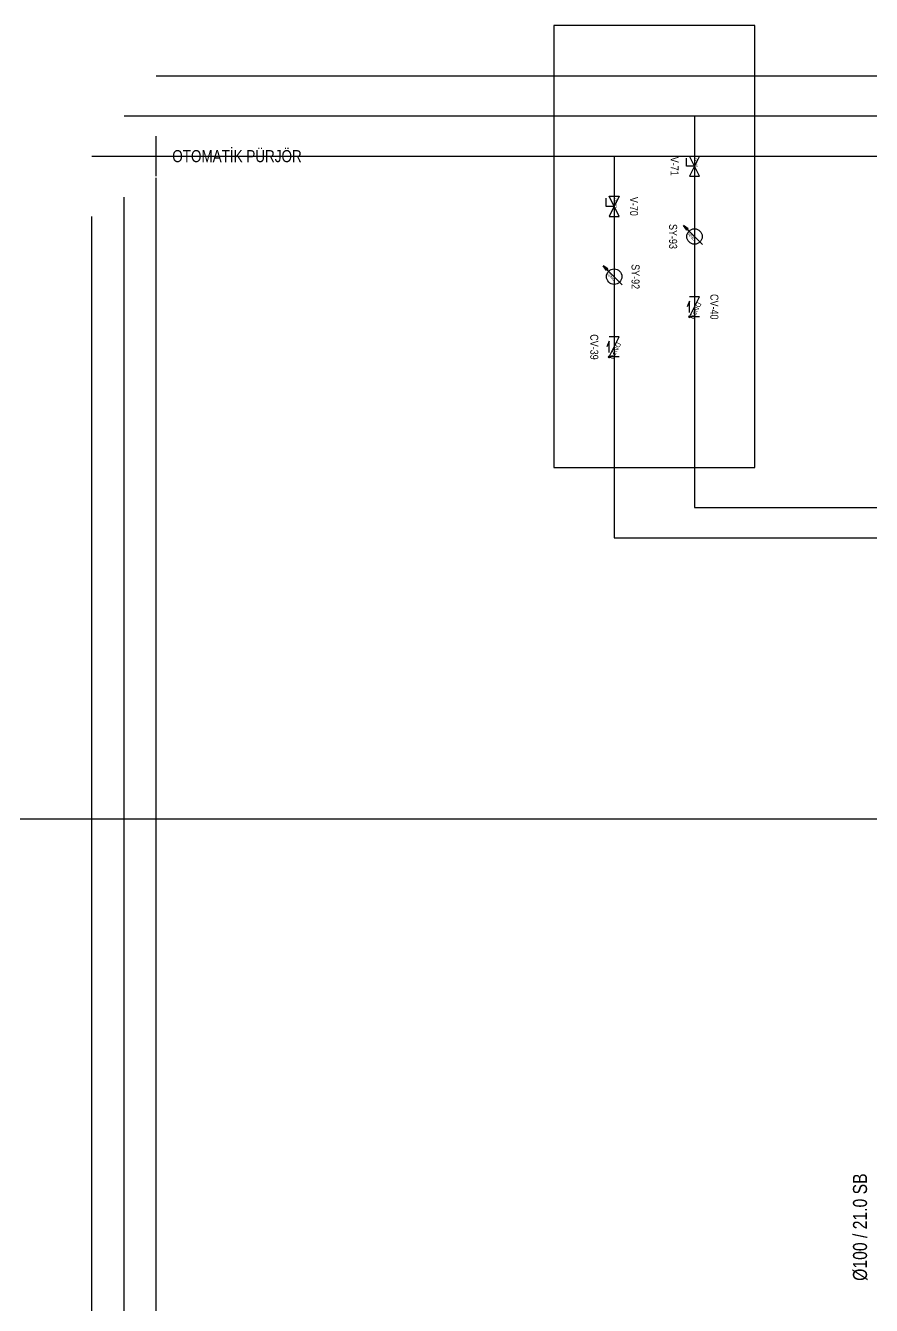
# Model space of a CAD drawing. Header units: centimetres. Extents: x 247996 to 314900, y -468471 to -440326.
# Drawn here: x 261927 to 262348, y -443592 to -442955 of the extents above; entities that cross this region are included whole.
import ezdxf
from ezdxf.enums import TextEntityAlignment as Align

# ---------------------------------------------------------------- set-up
doc = ezdxf.new("R2010")
doc.units = ezdxf.units.CM
doc.linetypes.add('0', pattern=[500, 500])
doc.linetypes.add('BASMA HATTI', pattern=[0.375, 0.25, -0.125])
for name, color, linetype, lineweight in [('SCOTT-MTY-PISSU-CAP', 211, 'Continuous', 30), ('SCOTT-MTY-SICAKSU-BORU', 1, 'BASMA HATTI', 30), ('SCOTT-MTY-SOGUKSU-BORU', 5, '0', 30)]:
    doc.layers.add(name, color=color, linetype=linetype, lineweight=lineweight)
for name, color, linetype in [('SCOTT-MTY-SAYAC', 3, 'Continuous'), ('SCOTT-MTY-SEMA', 8, 'Continuous'), ('SCOTT-MTY-SIRKULASYON-BORU', 31, 'Continuous'), ('SCOTT-MTY-TES-YAZI', 7, 'Continuous'), ('SCOTT-MTY-VANA', 1, 'Continuous')]:
    doc.layers.add(name, color=color, linetype=linetype)
doc.styles.add('CAP', font='wturkce.SHX', dxfattribs={"width": 0.65})
doc.styles.add('ROTAS', font='arial.ttf')

# ---------------------------------------------------------------- blocks, each defined once
blk = doc.blocks.new('MTY-KURESEL VANA')
at = {"layer": 'SCOTT-MTY-VANA'}
for p, q in [((0, 0), (0, 8)), ((0, 8), (8, 8))]:
    blk.add_line(p, q, dxfattribs=at)
blk.add_lwpolyline([(-10, 5), (-10, -5), (10, 5), (10, -5), (-10, 5)], dxfattribs=at)
blk.add_attdef('CAP', (-1.1, -2.7), '', height=2.5, dxfattribs=at)
blk = doc.blocks.new('MTY-SU SAYACI')
at = {"layer": 'SCOTT-MTY-VANA'}
blk.add_hatch(color=256, dxfattribs=at).paths.add_polyline_path([(9.8, 9.8), (5.6, 7), (7, 5.6)])
for p, q in [((-7.3, -7.3), (6.3, 6.3)), ((5.6, 7), (9.8, 9.8)), ((7, 5.6), (5.6, 7)), ((7, 5.6), (9.8, 9.8))]:
    blk.add_line(p, q, dxfattribs=at)
blk.add_circle((0, 0), 7, dxfattribs=at)
blk.add_attdef('CAP', (-2.3, -1.2), '', height=2.5, rotation=45, dxfattribs=at)
blk = doc.blocks.new('MTY-CEKVALF VANA')
at = {"layer": 'SCOTT-MTY-VANA'}
h = blk.add_hatch(color=256, dxfattribs=at)
edge = h.paths.add_edge_path()
edge.add_arc((-10, 5), 1.41, 180, 540, ccw=False)
for p, q in [((-10, -5), (-10, 5)), ((-10, 5), (10, -5)), ((-5.6, 5), (5.6, 5)), ((5.6, 5), (0, 7.3)), ((10, -5), (10, 5))]:
    blk.add_line(p, q, dxfattribs=at)
at = {"layer": 'SCOTT-MTY-VANA', "style": 'CAP', "width": 0.65}
blk.add_attdef('CAP', (5.3, -2.7), '', height=5, rotation=153.4349, dxfattribs=at)

msp = doc.modelspace()

# ---------------------------------------------------------------- linework, layer by layer
at = {"layer": 'SCOTT-MTY-SAYAC'}
msp.add_lwpolyline([(262190, -443175), (262290, -443175), (262290, -442955), (262190, -442955)], close=True, dxfattribs=at)
at = {"layer": 'SCOTT-MTY-SEMA'}
msp.add_lwpolyline([(258900, -443350), (276550, -443350)], dxfattribs=at)
at = {"layer": 'SCOTT-MTY-SICAKSU-BORU'}
for points in [[(261976, -443000), (267040, -443000)], [(262260, -443000), (262260, -443195)], [(261976, -446110), (261976, -443040.4)], [(262260, -443195), (263035, -443195)]]:
    msp.add_lwpolyline(points, dxfattribs=at)
at = {"layer": 'SCOTT-MTY-SIRKULASYON-BORU'}
msp.add_line((261992, -443030), (261992, -443010), dxfattribs=at)
for points in [[(261992, -442980), (267100, -442980)], [(261992, -446080), (261992, -443030.8)]]:
    msp.add_lwpolyline(points, dxfattribs=at)
at = {"layer": 'SCOTT-MTY-SOGUKSU-BORU'}
for points in [[(261960, -443020), (267040, -443020)], [(262220, -443020), (262220, -443210)], [(261960, -446140), (261960, -443050)], [(262220, -443210), (263025, -443210)]]:
    msp.add_lwpolyline(points, dxfattribs=at)

# ---------------------------------------------------------------- block references
at = {"layer": 'SCOTT-MTY-SAYAC'}
ref = msp.add_blockref('MTY-SU SAYACI', (262260, -443060), dxfattribs=dict(at, xscale=0.55, yscale=0.55, rotation=90))
ref.add_attrib('CAP', 'DN20', (262260.63, -443061.26), dxfattribs={"height": 1.375, "rotation": 135})
ref = msp.add_blockref('MTY-SU SAYACI', (262220, -443080), dxfattribs=dict(at, xscale=0.55, yscale=0.55, rotation=90))
ref.add_attrib('CAP', 'DN20', (262220.63, -443081.26), dxfattribs={"height": 1.375, "rotation": 135})
at = {"layer": 'SCOTT-MTY-VANA', "xscale": 0.5, "yscale": 0.5, "rotation": 90}
for p in [(262260, -443025), (262220, -443045)]:
    msp.add_blockref('MTY-KURESEL VANA', p, dxfattribs=at).add_auto_attribs({'CAP': 'DN20'})
at = {"layer": 'SCOTT-MTY-VANA'}
ref = msp.add_blockref('MTY-CEKVALF VANA', (262260, -443095), dxfattribs=dict(at, xscale=0.5, yscale=0.5, rotation=90))
ref.add_attrib('CAP', 'DN20', (262261.33, -443092.34), dxfattribs={"height": 2.5, "rotation": 243.43495, "style": 'CAP'})
ref = msp.add_blockref('MTY-CEKVALF VANA', (262220, -443115), dxfattribs=dict(at, xscale=0.5, yscale=0.5, rotation=90))
ref.add_attrib('CAP', 'DN20', (262221.33, -443112.34), dxfattribs={"height": 2.5, "rotation": 243.43495, "style": 'CAP'})

# ---------------------------------------------------------------- texts
at = {"layer": 'SCOTT-MTY-PISSU-CAP', "style": 'ROTAS', "width": 0.8}
msp.add_text('Ø100 / 21.0 SB', height=7, rotation=90, dxfattribs=at).set_placement((262348, -443580), align=Align.BOTTOM_LEFT)
at = {"layer": 'SCOTT-MTY-TES-YAZI', "style": 'ROTAS', "width": 0.8}
msp.add_text('OTOMATİK PÜRJÖR', height=6, dxfattribs=at).set_placement((262000, -443020), align=Align.MIDDLE_LEFT)
at = {"layer": 'SCOTT-MTY-VANA', "style": 'ROTAS', "width": 0.8}
for s, p in [('V-71', (262250.1, -443025)), ('V-70', (262229.9, -443045)), ('SY-93', (262249.35, -443060)), ('SY-92', (262230.65, -443080)), ('CV-40', (262269.9, -443095)), ('CV-39', (262210.1, -443115))]:
    msp.add_text(s, height=4, rotation=-90, dxfattribs=at).set_placement(p, align=Align.MIDDLE_CENTER)

doc.saveas('drawing.dxf')
